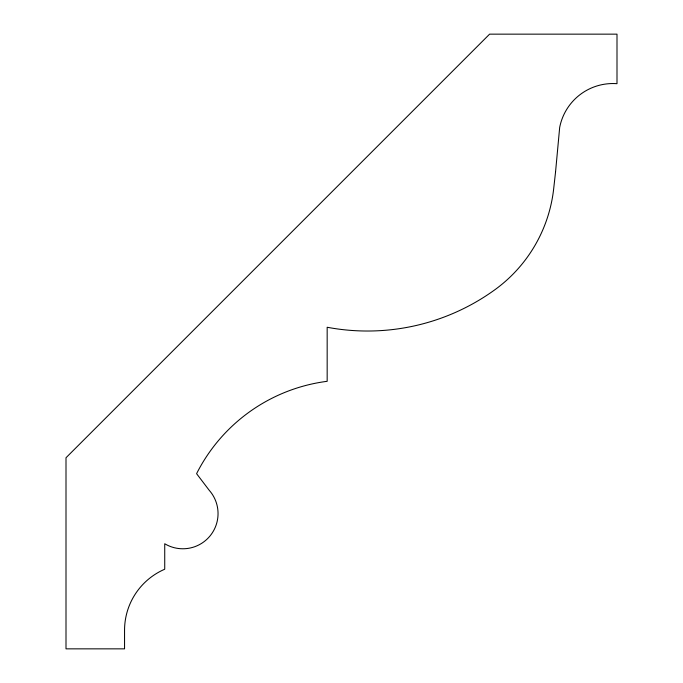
<?xml version="1.0" encoding="UTF-8"?>
<svg xmlns="http://www.w3.org/2000/svg" width="683" height="683" viewBox="0 0 683 683"><rect width="100%" height="100%" fill="white"/><g stroke="black" fill="none" stroke-linecap="round" stroke-linejoin="round"><path stroke-width="1.02" d="M555.544 172.022L553.64 189.114A144.497 144.497 0 0 1 495.969 288.952A217.373 217.373 0 0 1 327.166 327.259L327.166 381.31A170.622 170.622 0 0 0 196.584 473.678L209.177 490.24A35.183 35.183 0 0 1 164.731 543.745L164.731 569.229A66.464 66.464 0 0 0 124.554 629.871L124.554 648.85L66.003 648.85L66.003 457.755L489.6 34.15L616.997 34.15L616.997 83.693A54.273 54.273 0 0 0 559.676 127.456L555.544 172.022"/></g></svg>
